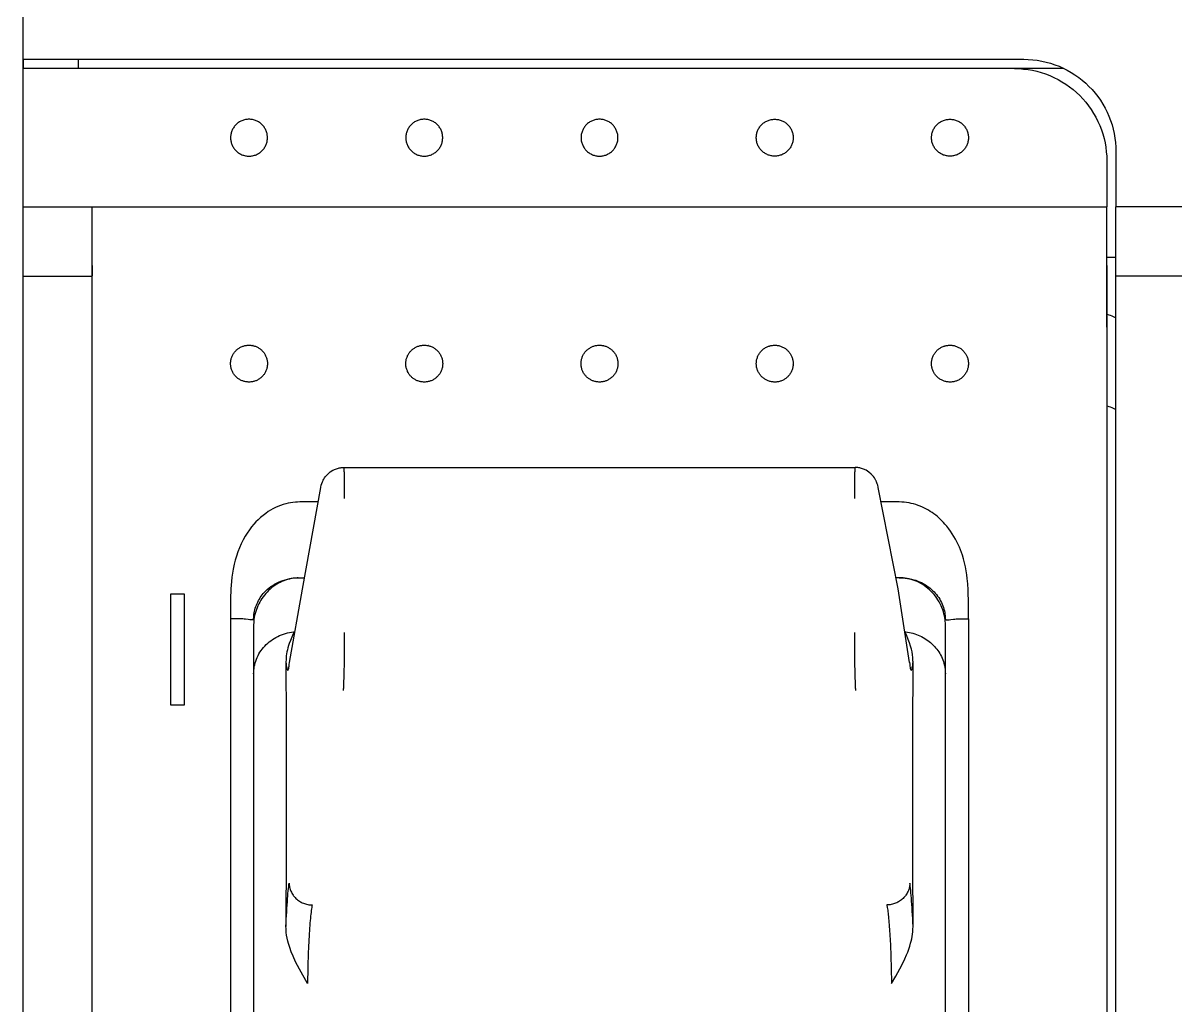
# Model space of a CAD drawing. Header units: millimetres. Extents: x 0 to 50, y 0 to 130.
# Drawn here: x 0 to 25, y 72.67 to 93.99 of the extents above; entities that cross this region are included whole.
import ezdxf

# ---------------------------------------------------------------- set-up
doc = ezdxf.new("R2010")
doc.units = ezdxf.units.MM

msp = doc.modelspace()

# ---------------------------------------------------------------- linework, layer by layer
at = {"color": 4, "linetype": 'CONTINUOUS', "true_color": 0x40d9ff}
for p, q in [((0, 33.6), (0, 107.024)), ((0, 93.2), (0, 107)), ((0, 93.2), (0, 93)), ((0.003, 93.2), (0, 93.2)), ((0.003, 93.2), (0.914, 93.2)), ((1.2, 93), (1.2, 93.2)), ((21.5, 93), (0, 93)), ((0, 90), (0, 93)), ((22.571, 93), (21.5, 93)), ((0, 90), (1.5, 90)), ((0, 88.5), (0, 90)), ((1.5, 90), (23.5, 90)), ((1.5, 88.731), (1.5, 90)), ((23.5, 88.731), (23.5, 90)), ((23.7, 88.5), (23.7, 90)), ((23.7, 88.9), (23.5, 88.9)), ((1.5, 88.504), (1.5, 88.731)), ((1.5, 88.461), (1.5, 88.504)), ((23.5, 88.731), (23.5, 87.39)), ((0, 88.5), (1.5, 88.5)), ((0, 41.5), (0, 88.5)), ((1.5, 41.539), (1.5, 88.461)), ((23.7, 49.65), (23.7, 88.5)), ((48.5, 88.5), (23.7, 88.5)), ((4.503, 86.555), (4.502, 86.56)), ((5.295, 86.536), (5.295, 86.539)), ((8.303, 86.555), (8.302, 86.56)), ((9.095, 86.536), (9.095, 86.539)), ((12.103, 86.555), (12.102, 86.56)), ((12.895, 86.536), (12.895, 86.539)), ((15.905, 86.538), (15.905, 86.54)), ((16.699, 86.569), (16.699, 86.573)), ((19.705, 86.538), (19.705, 86.54)), ((20.499, 86.569), (20.499, 86.573)), ((19, 81.957), (18.929, 81.957)), ((23.5, 78.391), (23.5, 51.609))]:
    msp.add_line(p, q, dxfattribs=at)
for points in [[(0.003, 93.2), (0.012, 93.2), (0.027, 93.2), (0.048, 93.2), (0.075, 93.2), (0.108, 93.2), (0.146, 93.2), (0.19, 93.2), (0.24, 93.2), (0.295, 93.2), (0.356, 93.2), (0.421, 93.2), (0.492, 93.2), (0.567, 93.2), (0.648, 93.2), (0.732, 93.2), (0.821, 93.2), (0.914, 93.2)], [(0.914, 93.2), (1.011, 93.2), (1.111, 93.2), (1.215, 93.2), (1.322, 93.2), (1.431, 93.2), (1.543, 93.2), (1.658, 93.2), (1.774, 93.2), (1.893, 93.2), (2.012, 93.2), (2.133, 93.2), (2.255, 93.2), (2.377, 93.2), (2.5, 93.2), (21.7, 93.2), (21.798, 93.198), (21.896, 93.19), (21.993, 93.178), (22.09, 93.162), (22.186, 93.14), (22.281, 93.114), (22.374, 93.083), (22.465, 93.048), (22.555, 93.008), (22.643, 92.964), (22.728, 92.915), (22.811, 92.863), (22.891, 92.806), (22.969, 92.746), (23.043, 92.682), (23.114, 92.614), (23.182, 92.543), (23.246, 92.469), (23.306, 92.391), (23.363, 92.311), (23.415, 92.228), (23.464, 92.143), (23.508, 92.055), (23.548, 91.965), (23.583, 91.874), (23.614, 91.781), (23.64, 91.686), (23.662, 91.59), (23.678, 91.493), (23.69, 91.396), (23.698, 91.298), (23.7, 91.2), (23.7, 90)], [(21.5, 93), (21.598, 92.998), (21.696, 92.99), (21.793, 92.978), (21.89, 92.962), (21.986, 92.94), (22.081, 92.914), (22.174, 92.883), (22.265, 92.848), (22.355, 92.808), (22.443, 92.764), (22.528, 92.715), (22.611, 92.663), (22.691, 92.606), (22.769, 92.546), (22.843, 92.482), (22.914, 92.414), (22.982, 92.343), (23.046, 92.269), (23.106, 92.191), (23.163, 92.111), (23.215, 92.028), (23.264, 91.943), (23.308, 91.855), (23.348, 91.765), (23.383, 91.674), (23.414, 91.581), (23.44, 91.486), (23.462, 91.39), (23.478, 91.293), (23.49, 91.196), (23.498, 91.098), (23.5, 91), (23.5, 90)], [(4.88, 91.1), (4.9, 91.1), (4.92, 91.1), (4.94, 91.102), (4.96, 91.104), (4.979, 91.108), (4.999, 91.112), (5.018, 91.118), (5.037, 91.124), (5.055, 91.131), (5.074, 91.14), (5.091, 91.149), (5.109, 91.159), (5.125, 91.17), (5.142, 91.181), (5.157, 91.194), (5.172, 91.207), (5.186, 91.221), (5.2, 91.235), (5.213, 91.251), (5.225, 91.267), (5.236, 91.283), (5.246, 91.3), (5.256, 91.318), (5.265, 91.335), (5.272, 91.354), (5.279, 91.373), (5.285, 91.392), (5.29, 91.411), (5.294, 91.431), (5.297, 91.45), (5.299, 91.47), (5.3, 91.49), (5.3, 91.51), (5.299, 91.53), (5.297, 91.55), (5.294, 91.569), (5.29, 91.589), (5.285, 91.608), (5.279, 91.627), (5.272, 91.646), (5.265, 91.665), (5.256, 91.682), (5.246, 91.7), (5.236, 91.717), (5.225, 91.733), (5.213, 91.749), (5.2, 91.765), (5.186, 91.779), (5.172, 91.793), (5.157, 91.806), (5.142, 91.819), (5.125, 91.83), (5.109, 91.841), (5.091, 91.851), (5.074, 91.86), (5.055, 91.869), (5.037, 91.876), (5.018, 91.882), (4.999, 91.888), (4.979, 91.892), (4.96, 91.896), (4.94, 91.898), (4.92, 91.9), (4.9, 91.9), (4.88, 91.9), (4.86, 91.898), (4.84, 91.896), (4.821, 91.892), (4.801, 91.888), (4.782, 91.882), (4.763, 91.876), (4.745, 91.869), (4.726, 91.86), (4.709, 91.851), (4.691, 91.841), (4.675, 91.83), (4.658, 91.819), (4.643, 91.806), (4.628, 91.793), (4.614, 91.779), (4.6, 91.765), (4.587, 91.749), (4.575, 91.733), (4.564, 91.717), (4.554, 91.7), (4.544, 91.682), (4.535, 91.665), (4.528, 91.646), (4.521, 91.627), (4.515, 91.608), (4.51, 91.589), (4.506, 91.569), (4.503, 91.55), (4.501, 91.53), (4.5, 91.51), (4.5, 91.49), (4.501, 91.47), (4.503, 91.45), (4.506, 91.431), (4.51, 91.411), (4.515, 91.392), (4.521, 91.373), (4.528, 91.354), (4.535, 91.335), (4.544, 91.318), (4.554, 91.3), (4.564, 91.283), (4.575, 91.267), (4.587, 91.251), (4.6, 91.235), (4.614, 91.221), (4.628, 91.207), (4.643, 91.194), (4.658, 91.181), (4.675, 91.17), (4.691, 91.159), (4.709, 91.149), (4.726, 91.14), (4.745, 91.131), (4.763, 91.124), (4.782, 91.118), (4.801, 91.112), (4.821, 91.108), (4.84, 91.104), (4.86, 91.102), (4.88, 91.1)], [(8.68, 91.1), (8.7, 91.1), (8.72, 91.1), (8.74, 91.102), (8.76, 91.104), (8.779, 91.108), (8.799, 91.112), (8.818, 91.118), (8.837, 91.124), (8.855, 91.131), (8.874, 91.14), (8.891, 91.149), (8.909, 91.159), (8.925, 91.17), (8.942, 91.181), (8.957, 91.194), (8.972, 91.207), (8.986, 91.221), (9, 91.235), (9.013, 91.251), (9.025, 91.267), (9.036, 91.283), (9.046, 91.3), (9.056, 91.318), (9.065, 91.335), (9.072, 91.354), (9.079, 91.373), (9.085, 91.392), (9.09, 91.411), (9.094, 91.431), (9.097, 91.45), (9.099, 91.47), (9.1, 91.49), (9.1, 91.51), (9.099, 91.53), (9.097, 91.55), (9.094, 91.569), (9.09, 91.589), (9.085, 91.608), (9.079, 91.627), (9.072, 91.646), (9.065, 91.665), (9.056, 91.682), (9.046, 91.7), (9.036, 91.717), (9.025, 91.733), (9.013, 91.749), (9, 91.765), (8.986, 91.779), (8.972, 91.793), (8.957, 91.806), (8.942, 91.819), (8.925, 91.83), (8.909, 91.841), (8.891, 91.851), (8.874, 91.86), (8.855, 91.869), (8.837, 91.876), (8.818, 91.882), (8.799, 91.888), (8.779, 91.892), (8.76, 91.896), (8.74, 91.898), (8.72, 91.9), (8.7, 91.9), (8.68, 91.9), (8.66, 91.898), (8.64, 91.896), (8.621, 91.892), (8.601, 91.888), (8.582, 91.882), (8.563, 91.876), (8.545, 91.869), (8.526, 91.86), (8.509, 91.851), (8.491, 91.841), (8.475, 91.83), (8.458, 91.819), (8.443, 91.806), (8.428, 91.793), (8.414, 91.779), (8.4, 91.765), (8.387, 91.749), (8.375, 91.733), (8.364, 91.717), (8.354, 91.7), (8.344, 91.682), (8.335, 91.665), (8.328, 91.646), (8.321, 91.627), (8.315, 91.608), (8.31, 91.589), (8.306, 91.569), (8.303, 91.55), (8.301, 91.53), (8.3, 91.51), (8.3, 91.49), (8.301, 91.47), (8.303, 91.45), (8.306, 91.431), (8.31, 91.411), (8.315, 91.392), (8.321, 91.373), (8.328, 91.354), (8.335, 91.335), (8.344, 91.318), (8.354, 91.3), (8.364, 91.283), (8.375, 91.267), (8.387, 91.251), (8.4, 91.235), (8.414, 91.221), (8.428, 91.207), (8.443, 91.194), (8.458, 91.181), (8.475, 91.17), (8.491, 91.159), (8.509, 91.149), (8.526, 91.14), (8.545, 91.131), (8.563, 91.124), (8.582, 91.118), (8.601, 91.112), (8.621, 91.108), (8.64, 91.104), (8.66, 91.102), (8.68, 91.1)], [(12.48, 91.1), (12.5, 91.1), (12.52, 91.1), (12.54, 91.102), (12.56, 91.104), (12.579, 91.108), (12.599, 91.112), (12.618, 91.118), (12.637, 91.124), (12.655, 91.131), (12.674, 91.14), (12.691, 91.149), (12.709, 91.159), (12.725, 91.17), (12.742, 91.181), (12.757, 91.194), (12.772, 91.207), (12.786, 91.221), (12.8, 91.235), (12.813, 91.251), (12.825, 91.267), (12.836, 91.283), (12.846, 91.3), (12.856, 91.318), (12.865, 91.335), (12.872, 91.354), (12.879, 91.373), (12.885, 91.392), (12.89, 91.411), (12.894, 91.431), (12.897, 91.45), (12.899, 91.47), (12.9, 91.49), (12.9, 91.51), (12.899, 91.53), (12.897, 91.55), (12.894, 91.569), (12.89, 91.589), (12.885, 91.608), (12.879, 91.627), (12.872, 91.646), (12.865, 91.665), (12.856, 91.682), (12.846, 91.7), (12.836, 91.717), (12.825, 91.733), (12.813, 91.749), (12.8, 91.765), (12.786, 91.779), (12.772, 91.793), (12.757, 91.806), (12.742, 91.819), (12.725, 91.83), (12.709, 91.841), (12.691, 91.851), (12.674, 91.86), (12.655, 91.869), (12.637, 91.876), (12.618, 91.882), (12.599, 91.888), (12.579, 91.892), (12.56, 91.896), (12.54, 91.898), (12.52, 91.9), (12.5, 91.9), (12.48, 91.9), (12.46, 91.898), (12.44, 91.896), (12.421, 91.892), (12.401, 91.888), (12.382, 91.882), (12.363, 91.876), (12.345, 91.869), (12.326, 91.86), (12.309, 91.851), (12.291, 91.841), (12.275, 91.83), (12.258, 91.819), (12.243, 91.806), (12.228, 91.793), (12.214, 91.779), (12.2, 91.765), (12.187, 91.749), (12.175, 91.733), (12.164, 91.717), (12.154, 91.7), (12.144, 91.682), (12.135, 91.665), (12.128, 91.646), (12.121, 91.627), (12.115, 91.608), (12.11, 91.589), (12.106, 91.569), (12.103, 91.55), (12.101, 91.53), (12.1, 91.51), (12.1, 91.49), (12.101, 91.47), (12.103, 91.45), (12.106, 91.431), (12.11, 91.411), (12.115, 91.392), (12.121, 91.373), (12.128, 91.354), (12.135, 91.335), (12.144, 91.318), (12.154, 91.3), (12.164, 91.283), (12.175, 91.267), (12.187, 91.251), (12.2, 91.235), (12.214, 91.221), (12.228, 91.207), (12.243, 91.194), (12.258, 91.181), (12.275, 91.17), (12.291, 91.159), (12.309, 91.149), (12.326, 91.14), (12.345, 91.131), (12.363, 91.124), (12.382, 91.118), (12.401, 91.112), (12.421, 91.108), (12.44, 91.104), (12.46, 91.102), (12.48, 91.1)], [(16.32, 91.1), (16.3, 91.1), (16.28, 91.1), (16.26, 91.102), (16.24, 91.104), (16.221, 91.108), (16.201, 91.112), (16.182, 91.118), (16.163, 91.124), (16.145, 91.131), (16.126, 91.14), (16.109, 91.149), (16.091, 91.159), (16.075, 91.17), (16.058, 91.181), (16.043, 91.194), (16.028, 91.207), (16.014, 91.221), (16, 91.235), (15.987, 91.251), (15.975, 91.267), (15.964, 91.283), (15.954, 91.3), (15.944, 91.318), (15.935, 91.335), (15.928, 91.354), (15.921, 91.373), (15.915, 91.392), (15.91, 91.411), (15.906, 91.431), (15.903, 91.45), (15.901, 91.47), (15.9, 91.49), (15.9, 91.51), (15.901, 91.53), (15.903, 91.55), (15.906, 91.569), (15.91, 91.589), (15.915, 91.608), (15.921, 91.627), (15.928, 91.646), (15.935, 91.665), (15.944, 91.682), (15.954, 91.7), (15.964, 91.717), (15.975, 91.733), (15.987, 91.749), (16, 91.765), (16.014, 91.779), (16.028, 91.793), (16.043, 91.806), (16.058, 91.819), (16.075, 91.83), (16.091, 91.841), (16.109, 91.851), (16.126, 91.86), (16.145, 91.869), (16.163, 91.876), (16.182, 91.882), (16.201, 91.888), (16.221, 91.892), (16.24, 91.896), (16.26, 91.898), (16.28, 91.9), (16.3, 91.9), (16.32, 91.9), (16.34, 91.898), (16.36, 91.896), (16.379, 91.892), (16.399, 91.888), (16.418, 91.882), (16.437, 91.876), (16.455, 91.869), (16.474, 91.86), (16.491, 91.851), (16.509, 91.841), (16.525, 91.83), (16.542, 91.819), (16.557, 91.806), (16.572, 91.793), (16.586, 91.779), (16.6, 91.765), (16.613, 91.749), (16.625, 91.733), (16.636, 91.717), (16.646, 91.7), (16.656, 91.682), (16.665, 91.665), (16.672, 91.646), (16.679, 91.627), (16.685, 91.608), (16.69, 91.589), (16.694, 91.569), (16.697, 91.55), (16.699, 91.53), (16.7, 91.51), (16.7, 91.49), (16.699, 91.47), (16.697, 91.45), (16.694, 91.431), (16.69, 91.411), (16.685, 91.392), (16.679, 91.373), (16.672, 91.354), (16.665, 91.335), (16.656, 91.318), (16.646, 91.3), (16.636, 91.283), (16.625, 91.267), (16.613, 91.251), (16.6, 91.235), (16.586, 91.221), (16.572, 91.207), (16.557, 91.194), (16.542, 91.181), (16.525, 91.17), (16.509, 91.159), (16.491, 91.149), (16.474, 91.14), (16.455, 91.131), (16.437, 91.124), (16.418, 91.118), (16.399, 91.112), (16.379, 91.108), (16.36, 91.104), (16.34, 91.102), (16.32, 91.1)], [(20.12, 91.1), (20.1, 91.1), (20.08, 91.1), (20.06, 91.102), (20.04, 91.104), (20.021, 91.108), (20.001, 91.112), (19.982, 91.118), (19.963, 91.124), (19.945, 91.131), (19.926, 91.14), (19.909, 91.149), (19.891, 91.159), (19.875, 91.17), (19.858, 91.181), (19.843, 91.194), (19.828, 91.207), (19.814, 91.221), (19.8, 91.235), (19.787, 91.251), (19.775, 91.267), (19.764, 91.283), (19.754, 91.3), (19.744, 91.318), (19.735, 91.335), (19.728, 91.354), (19.721, 91.373), (19.715, 91.392), (19.71, 91.411), (19.706, 91.431), (19.703, 91.45), (19.701, 91.47), (19.7, 91.49), (19.7, 91.51), (19.701, 91.53), (19.703, 91.55), (19.706, 91.569), (19.71, 91.589), (19.715, 91.608), (19.721, 91.627), (19.728, 91.646), (19.735, 91.665), (19.744, 91.682), (19.754, 91.7), (19.764, 91.717), (19.775, 91.733), (19.787, 91.749), (19.8, 91.765), (19.814, 91.779), (19.828, 91.793), (19.843, 91.806), (19.858, 91.819), (19.875, 91.83), (19.891, 91.841), (19.909, 91.851), (19.926, 91.86), (19.945, 91.869), (19.963, 91.876), (19.982, 91.882), (20.001, 91.888), (20.021, 91.892), (20.04, 91.896), (20.06, 91.898), (20.08, 91.9), (20.1, 91.9), (20.12, 91.9), (20.14, 91.898), (20.16, 91.896), (20.179, 91.892), (20.199, 91.888), (20.218, 91.882), (20.237, 91.876), (20.255, 91.869), (20.274, 91.86), (20.291, 91.851), (20.309, 91.841), (20.325, 91.83), (20.342, 91.819), (20.357, 91.806), (20.372, 91.793), (20.386, 91.779), (20.4, 91.765), (20.413, 91.749), (20.425, 91.733), (20.436, 91.717), (20.446, 91.7), (20.456, 91.682), (20.465, 91.665), (20.472, 91.646), (20.479, 91.627), (20.485, 91.608), (20.49, 91.589), (20.494, 91.569), (20.497, 91.55), (20.499, 91.53), (20.5, 91.51), (20.5, 91.49), (20.499, 91.47), (20.497, 91.45), (20.494, 91.431), (20.49, 91.411), (20.485, 91.392), (20.479, 91.373), (20.472, 91.354), (20.465, 91.335), (20.456, 91.318), (20.446, 91.3), (20.436, 91.283), (20.425, 91.267), (20.413, 91.251), (20.4, 91.235), (20.386, 91.221), (20.372, 91.207), (20.357, 91.194), (20.342, 91.181), (20.325, 91.17), (20.309, 91.159), (20.291, 91.149), (20.274, 91.14), (20.255, 91.131), (20.237, 91.124), (20.218, 91.118), (20.199, 91.112), (20.179, 91.108), (20.16, 91.104), (20.14, 91.102), (20.12, 91.1)], [(47.5, 90), (23.7, 90)], [(1.5, 88.731), (1.5, 88.715), (1.5, 88.695), (1.5, 88.671), (1.5, 88.645), (1.5, 88.614), (1.5, 88.581), (1.5, 88.544), (1.5, 88.504)], [(23.5, 87.39), (23.5, 87.464), (23.5, 87.537), (23.5, 87.61), (23.5, 87.681), (23.5, 87.752), (23.5, 87.822), (23.5, 87.89), (23.5, 87.956), (23.5, 88.021), (23.5, 88.084), (23.5, 88.145), (23.5, 88.204), (23.5, 88.261), (23.5, 88.315), (23.5, 88.366), (23.5, 88.415), (23.5, 88.461), (23.5, 88.504), (23.5, 88.544), (23.5, 88.581), (23.5, 88.614), (23.5, 88.645), (23.5, 88.671), (23.5, 88.695), (23.5, 88.715), (23.5, 88.731)], [(1.5, 42.684), (1.5, 51.609), (1.5, 60.536), (1.5, 69.464), (1.5, 78.391), (1.5, 87.316), (1.5, 87.39), (1.5, 87.464), (1.5, 87.537), (1.5, 87.61), (1.5, 87.681), (1.5, 87.752), (1.5, 87.822), (1.5, 87.89), (1.5, 87.956), (1.5, 88.021), (1.5, 88.084), (1.5, 88.145), (1.5, 88.204), (1.5, 88.261), (1.5, 88.315), (1.5, 88.366), (1.5, 88.415), (1.5, 88.461)], [(23.7, 87.589), (23.677, 87.601), (23.647, 87.615), (23.616, 87.628), (23.584, 87.641), (23.551, 87.653), (23.518, 87.664), (23.5, 87.67)], [(23.5, 87.39), (23.5, 87.316), (23.5, 78.391)], [(4.91, 86.2), (4.9, 86.2), (4.882, 86.201), (4.864, 86.202), (4.846, 86.204), (4.829, 86.207), (4.812, 86.21), (4.796, 86.214), (4.779, 86.219), (4.763, 86.224), (4.748, 86.23), (4.732, 86.237), (4.717, 86.245), (4.702, 86.253), (4.688, 86.261), (4.674, 86.271), (4.66, 86.281), (4.646, 86.291), (4.633, 86.302), (4.621, 86.314), (4.609, 86.326), (4.597, 86.339), (4.586, 86.352), (4.575, 86.366), (4.566, 86.381), (4.556, 86.396), (4.548, 86.411), (4.54, 86.427), (4.533, 86.443), (4.526, 86.459), (4.52, 86.475), (4.515, 86.492), (4.511, 86.509), (4.507, 86.526), (4.504, 86.543), (4.502, 86.56), (4.501, 86.577), (4.5, 86.594), (4.5, 86.611), (4.501, 86.628), (4.503, 86.645), (4.505, 86.662), (4.508, 86.678), (4.511, 86.695), (4.516, 86.711), (4.521, 86.727), (4.526, 86.743), (4.533, 86.759), (4.54, 86.774), (4.548, 86.789), (4.556, 86.804), (4.565, 86.819), (4.575, 86.833), (4.585, 86.846), (4.596, 86.86), (4.607, 86.872), (4.619, 86.885), (4.632, 86.896), (4.645, 86.908), (4.659, 86.918), (4.673, 86.929), (4.687, 86.939), (4.702, 86.947), (4.717, 86.955), (4.732, 86.963), (4.748, 86.97), (4.763, 86.976), (4.779, 86.981), (4.795, 86.986), (4.812, 86.99), (4.828, 86.994), (4.845, 86.996), (4.862, 86.998), (4.88, 86.999), (4.89, 87), (4.9, 87), (4.918, 86.999), (4.936, 86.998), (4.954, 86.996), (4.971, 86.994), (4.98, 86.992), (4.984, 86.991), (4.996, 86.988), (5.004, 86.986), (5.021, 86.981), (5.037, 86.976), (5.052, 86.97), (5.068, 86.963), (5.083, 86.955), (5.098, 86.947), (5.112, 86.939), (5.126, 86.929), (5.14, 86.919), (5.154, 86.909), (5.167, 86.898), (5.179, 86.886), (5.191, 86.874), (5.203, 86.861), (5.214, 86.848), (5.225, 86.834), (5.234, 86.819), (5.244, 86.804), (5.252, 86.789), (5.26, 86.773), (5.267, 86.757), (5.274, 86.741), (5.28, 86.725), (5.285, 86.708), (5.289, 86.691), (5.293, 86.674), (5.296, 86.657), (5.298, 86.64), (5.299, 86.623), (5.3, 86.606), (5.3, 86.589), (5.299, 86.572), (5.297, 86.555), (5.295, 86.538), (5.292, 86.522), (5.288, 86.505), (5.284, 86.489), (5.279, 86.473), (5.273, 86.457), (5.267, 86.441), (5.26, 86.426), (5.252, 86.411), (5.244, 86.396), (5.235, 86.381), (5.225, 86.367), (5.215, 86.354), (5.204, 86.34), (5.193, 86.328), (5.18, 86.315), (5.168, 86.304), (5.155, 86.292), (5.141, 86.282), (5.127, 86.271), (5.113, 86.262), (5.098, 86.253), (5.083, 86.245), (5.068, 86.237), (5.052, 86.23), (5.037, 86.224), (5.021, 86.219), (5.005, 86.214), (4.988, 86.21), (4.972, 86.207), (4.955, 86.204), (4.938, 86.202), (4.92, 86.201), (4.91, 86.2)], [(4.99, 86.99), (4.988, 86.99), (4.986, 86.99)], [(8.71, 86.2), (8.7, 86.2), (8.682, 86.201), (8.664, 86.202), (8.646, 86.204), (8.629, 86.207), (8.612, 86.21), (8.596, 86.214), (8.579, 86.219), (8.563, 86.224), (8.548, 86.23), (8.532, 86.237), (8.517, 86.245), (8.502, 86.253), (8.488, 86.261), (8.474, 86.271), (8.46, 86.281), (8.446, 86.291), (8.433, 86.302), (8.421, 86.314), (8.409, 86.326), (8.397, 86.339), (8.386, 86.352), (8.375, 86.366), (8.366, 86.381), (8.356, 86.396), (8.348, 86.411), (8.34, 86.427), (8.333, 86.443), (8.326, 86.459), (8.32, 86.475), (8.315, 86.492), (8.311, 86.509), (8.307, 86.526), (8.304, 86.543), (8.302, 86.56), (8.301, 86.577), (8.3, 86.594), (8.3, 86.611), (8.301, 86.628), (8.303, 86.645), (8.305, 86.662), (8.308, 86.678), (8.311, 86.695), (8.316, 86.711), (8.321, 86.727), (8.326, 86.743), (8.333, 86.759), (8.34, 86.774), (8.348, 86.789), (8.356, 86.804), (8.365, 86.819), (8.375, 86.833), (8.385, 86.846), (8.396, 86.86), (8.407, 86.872), (8.419, 86.885), (8.432, 86.896), (8.445, 86.908), (8.459, 86.918), (8.473, 86.929), (8.487, 86.939), (8.502, 86.947), (8.517, 86.955), (8.532, 86.963), (8.548, 86.97), (8.563, 86.976), (8.579, 86.981), (8.595, 86.986), (8.612, 86.99), (8.628, 86.994), (8.645, 86.996), (8.662, 86.998), (8.68, 86.999), (8.69, 87), (8.7, 87), (8.718, 86.999), (8.736, 86.998), (8.754, 86.996), (8.771, 86.994), (8.78, 86.992), (8.784, 86.991), (8.796, 86.988), (8.804, 86.986), (8.821, 86.981), (8.837, 86.976), (8.852, 86.97), (8.868, 86.963), (8.883, 86.955), (8.898, 86.947), (8.912, 86.939), (8.926, 86.929), (8.94, 86.919), (8.954, 86.909), (8.967, 86.898), (8.979, 86.886), (8.991, 86.874), (9.003, 86.861), (9.014, 86.848), (9.025, 86.834), (9.034, 86.819), (9.044, 86.804), (9.052, 86.789), (9.06, 86.773), (9.067, 86.757), (9.074, 86.741), (9.08, 86.725), (9.085, 86.708), (9.089, 86.691), (9.093, 86.674), (9.096, 86.657), (9.098, 86.64), (9.099, 86.623), (9.1, 86.606), (9.1, 86.589), (9.099, 86.572), (9.097, 86.555), (9.095, 86.538), (9.092, 86.522), (9.088, 86.505), (9.084, 86.489), (9.079, 86.473), (9.073, 86.457), (9.067, 86.441), (9.06, 86.426), (9.052, 86.411), (9.044, 86.396), (9.035, 86.381), (9.025, 86.367), (9.015, 86.354), (9.004, 86.34), (8.993, 86.328), (8.98, 86.315), (8.968, 86.304), (8.955, 86.292), (8.941, 86.282), (8.927, 86.271), (8.913, 86.262), (8.898, 86.253), (8.883, 86.245), (8.868, 86.237), (8.852, 86.23), (8.837, 86.224), (8.821, 86.219), (8.805, 86.214), (8.788, 86.21), (8.772, 86.207), (8.755, 86.204), (8.738, 86.202), (8.72, 86.201), (8.71, 86.2)], [(8.79, 86.99), (8.788, 86.99), (8.786, 86.99)], [(12.51, 86.2), (12.5, 86.2), (12.482, 86.201), (12.464, 86.202), (12.446, 86.204), (12.429, 86.207), (12.412, 86.21), (12.396, 86.214), (12.379, 86.219), (12.363, 86.224), (12.348, 86.23), (12.332, 86.237), (12.317, 86.245), (12.302, 86.253), (12.288, 86.261), (12.274, 86.271), (12.26, 86.281), (12.246, 86.291), (12.233, 86.302), (12.221, 86.314), (12.209, 86.326), (12.197, 86.339), (12.186, 86.352), (12.175, 86.366), (12.166, 86.381), (12.156, 86.396), (12.148, 86.411), (12.14, 86.427), (12.133, 86.443), (12.126, 86.459), (12.12, 86.475), (12.115, 86.492), (12.111, 86.509), (12.107, 86.526), (12.104, 86.543), (12.102, 86.56), (12.101, 86.577), (12.1, 86.594), (12.1, 86.611), (12.101, 86.628), (12.103, 86.645), (12.105, 86.662), (12.108, 86.678), (12.111, 86.695), (12.116, 86.711), (12.121, 86.727), (12.126, 86.743), (12.133, 86.759), (12.14, 86.774), (12.148, 86.789), (12.156, 86.804), (12.165, 86.819), (12.175, 86.833), (12.185, 86.846), (12.196, 86.86), (12.207, 86.872), (12.219, 86.885), (12.232, 86.896), (12.245, 86.908), (12.259, 86.918), (12.273, 86.929), (12.287, 86.939), (12.302, 86.947), (12.317, 86.955), (12.332, 86.963), (12.348, 86.97), (12.363, 86.976), (12.379, 86.981), (12.395, 86.986), (12.412, 86.99), (12.428, 86.994), (12.445, 86.996), (12.462, 86.998), (12.48, 86.999), (12.49, 87), (12.5, 87), (12.518, 86.999), (12.536, 86.998), (12.554, 86.996), (12.571, 86.994), (12.58, 86.992), (12.584, 86.991), (12.596, 86.988), (12.604, 86.986), (12.621, 86.981), (12.637, 86.976), (12.652, 86.97), (12.668, 86.963), (12.683, 86.955), (12.698, 86.947), (12.712, 86.939), (12.726, 86.929), (12.74, 86.919), (12.754, 86.909), (12.767, 86.898), (12.779, 86.886), (12.791, 86.874), (12.803, 86.861), (12.814, 86.848), (12.825, 86.834), (12.834, 86.819), (12.844, 86.804), (12.852, 86.789), (12.86, 86.773), (12.867, 86.757), (12.874, 86.741), (12.88, 86.725), (12.885, 86.708), (12.889, 86.691), (12.893, 86.674), (12.896, 86.657), (12.898, 86.64), (12.899, 86.623), (12.9, 86.606), (12.9, 86.589), (12.899, 86.572), (12.897, 86.555), (12.895, 86.538), (12.892, 86.522), (12.888, 86.505), (12.884, 86.489), (12.879, 86.473), (12.873, 86.457), (12.867, 86.441), (12.86, 86.426), (12.852, 86.411), (12.844, 86.396), (12.835, 86.381), (12.825, 86.367), (12.815, 86.354), (12.804, 86.34), (12.793, 86.328), (12.78, 86.315), (12.768, 86.304), (12.755, 86.292), (12.741, 86.282), (12.727, 86.271), (12.713, 86.262), (12.698, 86.253), (12.683, 86.245), (12.668, 86.237), (12.652, 86.23), (12.637, 86.224), (12.621, 86.219), (12.605, 86.214), (12.588, 86.21), (12.572, 86.207), (12.555, 86.204), (12.538, 86.202), (12.52, 86.201), (12.51, 86.2)], [(12.59, 86.99), (12.588, 86.99), (12.586, 86.99)], [(16.177, 86.98), (16.183, 86.982), (16.191, 86.985), (16.2, 86.987), (16.217, 86.991), (16.235, 86.995), (16.253, 86.997), (16.271, 86.999), (16.285, 86.999), (16.3, 87), (16.319, 86.999), (16.337, 86.998), (16.355, 86.996), (16.372, 86.994), (16.389, 86.99), (16.406, 86.986), (16.423, 86.981), (16.439, 86.975), (16.456, 86.968), (16.471, 86.961), (16.487, 86.953), (16.503, 86.944), (16.518, 86.935), (16.532, 86.925), (16.547, 86.914), (16.561, 86.903), (16.574, 86.891), (16.587, 86.878), (16.599, 86.865), (16.611, 86.852), (16.622, 86.838), (16.632, 86.823), (16.642, 86.808), (16.65, 86.793), (16.659, 86.778), (16.666, 86.762), (16.673, 86.745), (16.679, 86.729), (16.684, 86.712), (16.688, 86.695), (16.692, 86.678), (16.695, 86.661), (16.698, 86.644), (16.699, 86.626), (16.7, 86.608), (16.7, 86.591), (16.699, 86.573), (16.697, 86.555), (16.695, 86.538), (16.692, 86.52), (16.688, 86.503), (16.683, 86.485), (16.677, 86.468), (16.671, 86.451), (16.664, 86.434), (16.656, 86.418), (16.647, 86.402), (16.638, 86.386), (16.628, 86.371), (16.617, 86.357), (16.606, 86.343), (16.594, 86.329), (16.582, 86.316), (16.569, 86.304), (16.555, 86.292), (16.541, 86.281), (16.527, 86.271), (16.512, 86.261), (16.497, 86.252), (16.482, 86.244), (16.466, 86.236), (16.45, 86.229), (16.434, 86.223), (16.417, 86.218), (16.4, 86.213), (16.383, 86.209), (16.365, 86.206), (16.347, 86.203), (16.329, 86.201), (16.315, 86.201), (16.3, 86.2), (16.281, 86.201), (16.263, 86.202), (16.245, 86.204), (16.228, 86.207), (16.211, 86.21), (16.194, 86.214), (16.177, 86.219), (16.161, 86.225), (16.144, 86.232), (16.129, 86.239), (16.113, 86.247), (16.097, 86.256), (16.082, 86.265), (16.068, 86.275), (16.053, 86.286), (16.039, 86.297), (16.026, 86.309), (16.013, 86.322), (16.001, 86.335), (15.989, 86.348), (15.978, 86.362), (15.968, 86.377), (15.959, 86.392), (15.95, 86.407), (15.942, 86.423), (15.934, 86.438), (15.927, 86.455), (15.922, 86.471), (15.916, 86.488), (15.912, 86.505), (15.908, 86.522), (15.905, 86.539), (15.902, 86.556), (15.901, 86.574), (15.9, 86.592), (15.9, 86.609), (15.901, 86.627), (15.902, 86.645), (15.905, 86.662), (15.908, 86.68), (15.912, 86.697), (15.917, 86.715), (15.923, 86.732), (15.929, 86.749), (15.936, 86.766), (15.944, 86.782), (15.953, 86.798), (15.962, 86.814), (15.972, 86.829), (15.983, 86.843), (15.994, 86.857), (16.006, 86.871), (16.018, 86.884), (16.031, 86.896), (16.045, 86.908), (16.059, 86.919), (16.073, 86.929), (16.088, 86.939), (16.103, 86.948), (16.118, 86.956), (16.134, 86.964), (16.15, 86.971), (16.166, 86.977), (16.174, 86.98), (16.181, 86.982), (16.182, 86.982)], [(19.977, 86.98), (19.983, 86.982), (19.991, 86.985), (20, 86.987), (20.017, 86.991), (20.035, 86.995), (20.053, 86.997), (20.071, 86.999), (20.085, 86.999), (20.1, 87), (20.119, 86.999), (20.137, 86.998), (20.155, 86.996), (20.172, 86.994), (20.189, 86.99), (20.206, 86.986), (20.223, 86.981), (20.239, 86.975), (20.256, 86.968), (20.271, 86.961), (20.287, 86.953), (20.303, 86.944), (20.318, 86.935), (20.332, 86.925), (20.347, 86.914), (20.361, 86.903), (20.374, 86.891), (20.387, 86.878), (20.399, 86.865), (20.411, 86.852), (20.422, 86.838), (20.432, 86.823), (20.442, 86.808), (20.45, 86.793), (20.459, 86.778), (20.466, 86.762), (20.473, 86.745), (20.479, 86.729), (20.484, 86.712), (20.488, 86.695), (20.492, 86.678), (20.495, 86.661), (20.498, 86.644), (20.499, 86.626), (20.5, 86.608), (20.5, 86.591), (20.499, 86.573), (20.497, 86.555), (20.495, 86.538), (20.492, 86.52), (20.488, 86.503), (20.483, 86.485), (20.477, 86.468), (20.471, 86.451), (20.464, 86.434), (20.456, 86.418), (20.447, 86.402), (20.438, 86.386), (20.428, 86.371), (20.417, 86.357), (20.406, 86.343), (20.394, 86.329), (20.382, 86.316), (20.369, 86.304), (20.355, 86.292), (20.341, 86.281), (20.327, 86.271), (20.312, 86.261), (20.297, 86.252), (20.282, 86.244), (20.266, 86.236), (20.25, 86.229), (20.234, 86.223), (20.217, 86.218), (20.2, 86.213), (20.183, 86.209), (20.165, 86.206), (20.147, 86.203), (20.129, 86.201), (20.115, 86.201), (20.1, 86.2), (20.081, 86.201), (20.063, 86.202), (20.045, 86.204), (20.028, 86.207), (20.011, 86.21), (19.994, 86.214), (19.977, 86.219), (19.961, 86.225), (19.944, 86.232), (19.929, 86.239), (19.913, 86.247), (19.897, 86.256), (19.882, 86.265), (19.868, 86.275), (19.853, 86.286), (19.839, 86.297), (19.826, 86.309), (19.813, 86.322), (19.801, 86.335), (19.789, 86.348), (19.778, 86.362), (19.768, 86.377), (19.759, 86.392), (19.75, 86.407), (19.742, 86.423), (19.734, 86.438), (19.727, 86.455), (19.722, 86.471), (19.716, 86.488), (19.712, 86.505), (19.708, 86.522), (19.705, 86.539), (19.702, 86.556), (19.701, 86.574), (19.7, 86.592), (19.7, 86.609), (19.701, 86.627), (19.702, 86.645), (19.705, 86.662), (19.708, 86.68), (19.712, 86.697), (19.717, 86.715), (19.723, 86.732), (19.729, 86.749), (19.736, 86.766), (19.744, 86.782), (19.753, 86.798), (19.762, 86.814), (19.772, 86.829), (19.783, 86.843), (19.794, 86.857), (19.806, 86.871), (19.818, 86.884), (19.831, 86.896), (19.845, 86.908), (19.859, 86.919), (19.873, 86.929), (19.888, 86.939), (19.903, 86.948), (19.918, 86.956), (19.934, 86.964), (19.95, 86.971), (19.966, 86.977), (19.974, 86.98), (19.981, 86.982), (19.982, 86.982)], [(23.7, 85.601), (23.677, 85.613), (23.647, 85.627), (23.616, 85.641), (23.584, 85.654), (23.551, 85.666), (23.518, 85.677), (23.5, 85.682)], [(5.701, 80.13), (5.705, 80.091), (5.709, 80.057), (5.714, 80.027), (5.718, 80.003), (5.722, 79.983), (5.727, 79.968), (5.732, 79.957), (5.736, 79.952), (5.741, 79.951), (5.746, 79.955), (5.751, 79.964), (5.756, 79.977), (5.761, 79.995), (5.765, 80.015), (5.77, 80.038), (5.77, 80.062), (5.772, 80.085), (5.775, 80.108), (5.777, 80.118), (6.062, 81.707), (6.457, 83.914), (6.458, 83.921), (6.467, 83.961), (6.491, 84.034), (6.492, 84.036), (6.499, 84.052), (6.503, 84.061), (6.51, 84.075), (6.522, 84.097), (6.538, 84.123), (6.561, 84.154), (6.572, 84.168), (6.607, 84.206), (6.663, 84.253), (6.718, 84.287), (6.778, 84.315), (6.84, 84.334), (6.856, 84.338), (6.885, 84.343), (6.9, 84.345), (6.913, 84.346), (6.957, 84.348)], [(6.974, 83.673), (6.974, 83.714), (6.974, 83.755), (6.974, 83.795), (6.974, 83.835), (6.974, 83.874), (6.974, 83.912), (6.973, 83.949), (6.973, 83.985), (6.972, 84.019), (6.972, 84.052), (6.971, 84.083), (6.971, 84.113), (6.97, 84.141), (6.969, 84.168), (6.969, 84.193), (6.968, 84.217), (6.967, 84.238), (6.966, 84.258), (6.965, 84.276), (6.965, 84.291), (6.964, 84.306), (6.963, 84.318), (6.962, 84.328), (6.961, 84.336), (6.959, 84.342), (6.958, 84.346), (6.957, 84.348), (6.957, 84.348)], [(6.957, 84.348), (13.68, 84.348), (18.043, 84.348)], [(18.043, 84.348), (18.043, 84.348), (18.042, 84.346), (18.041, 84.342), (18.04, 84.336), (18.038, 84.328), (18.037, 84.318), (18.037, 84.307), (18.036, 84.293), (18.035, 84.277), (18.034, 84.259), (18.033, 84.24), (18.032, 84.218), (18.031, 84.195), (18.031, 84.17), (18.03, 84.143), (18.029, 84.115), (18.029, 84.085), (18.028, 84.054), (18.028, 84.021), (18.027, 83.987), (18.027, 83.952), (18.026, 83.915), (18.026, 83.877), (18.026, 83.838), (18.026, 83.798), (18.026, 83.757), (18.026, 83.716), (18.026, 83.673)], [(19.224, 80.118), (18.976, 81.714), (18.543, 83.914), (18.542, 83.921), (18.532, 83.966), (18.523, 83.996), (18.509, 84.034), (18.508, 84.036), (18.501, 84.051), (18.497, 84.061), (18.494, 84.067), (18.486, 84.083), (18.478, 84.097), (18.462, 84.123), (18.439, 84.154), (18.428, 84.168), (18.393, 84.206), (18.342, 84.249), (18.282, 84.287), (18.222, 84.315), (18.16, 84.334), (18.146, 84.337), (18.122, 84.342), (18.1, 84.345), (18.08, 84.346), (18.043, 84.348)], [(6.401, 83.6), (6, 83.6), (5.952, 83.599), (5.905, 83.596), (5.851, 83.59), (5.798, 83.582), (5.746, 83.572), (5.696, 83.56), (5.642, 83.544), (5.583, 83.524), (5.527, 83.502), (5.472, 83.477), (5.419, 83.45), (5.367, 83.421), (5.318, 83.39), (5.264, 83.353), (5.207, 83.31), (5.152, 83.264), (5.1, 83.216), (5.051, 83.167), (5.005, 83.116), (4.957, 83.058), (4.907, 82.993), (4.861, 82.925), (4.818, 82.856), (4.774, 82.779), (4.73, 82.692), (4.691, 82.604), (4.656, 82.516), (4.626, 82.427), (4.6, 82.337), (4.577, 82.248), (4.555, 82.144), (4.54, 82.055), (4.527, 81.967), (4.518, 81.878), (4.506, 81.716), (4.5, 81.495), (4.5, 81.068)], [(20.5, 81.068), (20.5, 81.382), (20.495, 81.697), (20.487, 81.824), (20.476, 81.937), (20.465, 82.022), (20.452, 82.108), (20.435, 82.194), (20.415, 82.28), (20.392, 82.366), (20.368, 82.444), (20.349, 82.502), (20.327, 82.56), (20.303, 82.619), (20.277, 82.677), (20.249, 82.735), (20.218, 82.793), (20.186, 82.851), (20.151, 82.908), (20.113, 82.964), (20.074, 83.019), (20.032, 83.073), (19.992, 83.119), (19.961, 83.153), (19.929, 83.187), (19.896, 83.22), (19.862, 83.252), (19.826, 83.283), (19.79, 83.313), (19.752, 83.342), (19.713, 83.369), (19.673, 83.396), (19.631, 83.422), (19.589, 83.446), (19.545, 83.468), (19.501, 83.49), (19.455, 83.509), (19.408, 83.527), (19.36, 83.544), (19.312, 83.558), (19.262, 83.57), (19.212, 83.581), (19.16, 83.589), (19.108, 83.595), (19.054, 83.599), (19, 83.6), (18.605, 83.6)], [(5.007, 81.048), (5, 81.073), (5.001, 81.092), (5.003, 81.126), (5.007, 81.16), (5.012, 81.195), (5.019, 81.229), (5.027, 81.263), (5.036, 81.297), (5.048, 81.331), (5.06, 81.365), (5.074, 81.398), (5.09, 81.43), (5.106, 81.463), (5.125, 81.494), (5.144, 81.525), (5.165, 81.555), (5.187, 81.585), (5.21, 81.613), (5.237, 81.644), (5.269, 81.677), (5.303, 81.708), (5.339, 81.738), (5.376, 81.766), (5.415, 81.792), (5.456, 81.817), (5.498, 81.84), (5.542, 81.862), (5.588, 81.881), (5.635, 81.898), (5.683, 81.913), (5.733, 81.926), (5.784, 81.937), (5.836, 81.946), (5.89, 81.952), (5.944, 81.955), (6, 81.957), (6.106, 81.957)], [(5.963, 81.956), (5.941, 81.955), (5.899, 81.951), (5.858, 81.946), (5.816, 81.938), (5.775, 81.929), (5.734, 81.918), (5.694, 81.906), (5.654, 81.891), (5.614, 81.875), (5.575, 81.856), (5.537, 81.836), (5.5, 81.814), (5.463, 81.79), (5.427, 81.764), (5.391, 81.737), (5.357, 81.708), (5.324, 81.677), (5.292, 81.645), (5.262, 81.612), (5.233, 81.577), (5.205, 81.541), (5.179, 81.505), (5.155, 81.467), (5.133, 81.428), (5.112, 81.389), (5.092, 81.348), (5.075, 81.307), (5.059, 81.265), (5.045, 81.223), (5.033, 81.18), (5.022, 81.136), (5.014, 81.093), (5.007, 81.048)], [(19, 81.957), (19.04, 81.956), (19.08, 81.954), (19.129, 81.95), (19.177, 81.944), (19.224, 81.936), (19.269, 81.926), (19.314, 81.914), (19.358, 81.901), (19.4, 81.886), (19.441, 81.869), (19.481, 81.851), (19.52, 81.831), (19.557, 81.81), (19.593, 81.787), (19.628, 81.763), (19.662, 81.737), (19.694, 81.71), (19.724, 81.682), (19.754, 81.653), (19.781, 81.623), (19.808, 81.592), (19.832, 81.559), (19.855, 81.526), (19.877, 81.492), (19.896, 81.457), (19.915, 81.422), (19.931, 81.386), (19.946, 81.35), (19.958, 81.313), (19.97, 81.277), (19.979, 81.239), (19.987, 81.202), (19.992, 81.165), (19.997, 81.128), (19.999, 81.091), (19.995, 81.052)], [(19.995, 81.052), (19.987, 81.09), (19.979, 81.129), (19.969, 81.174), (19.956, 81.219), (19.942, 81.264), (19.925, 81.308), (19.906, 81.351), (19.886, 81.394), (19.863, 81.436), (19.839, 81.476), (19.813, 81.516), (19.785, 81.554), (19.755, 81.592), (19.724, 81.627), (19.691, 81.662), (19.657, 81.695), (19.622, 81.726), (19.585, 81.756), (19.547, 81.783), (19.509, 81.809), (19.469, 81.832), (19.429, 81.854), (19.388, 81.873), (19.346, 81.891), (19.304, 81.906), (19.261, 81.92), (19.218, 81.931), (19.175, 81.94), (19.131, 81.947), (19.087, 81.953), (19.044, 81.956), (19, 81.957)], [(3.2, 79.2), (3.5, 79.2), (3.5, 81.6), (3.2, 81.6), (3.2, 79.2)], [(5.007, 81.048), (4.993, 81.049), (4.981, 81.047), (4.967, 81.045), (4.954, 81.044), (4.938, 81.044), (4.916, 81.045), (4.885, 81.049), (4.823, 81.059), (4.794, 81.062), (4.766, 81.064), (4.673, 81.064), (4.566, 81.068), (4.533, 81.069), (4.5, 81.068)], [(4.5, 81.068), (4.5, 73.45), (4.5, 65.83), (4.5, 58.211)], [(5.007, 81.048), (5.004, 81.039), (5.003, 81.028), (5.001, 80.977), (5, 80.946), (5, 80.926), (5, 73.381), (5, 65.835), (5, 58.29), (5, 58.267), (5.001, 58.237), (5.002, 58.219), (5.004, 58.199)], [(19.995, 81.052), (20.007, 81.049), (20.019, 81.047), (20.033, 81.045), (20.046, 81.044), (20.062, 81.044), (20.084, 81.045), (20.115, 81.049), (20.177, 81.059), (20.206, 81.062), (20.234, 81.064), (20.327, 81.064), (20.434, 81.068), (20.467, 81.069), (20.5, 81.068)], [(19.996, 58.199), (19.998, 58.227), (19.999, 58.252), (20, 58.273), (20, 58.29), (20, 65.835), (20, 73.381), (20, 80.926), (20, 80.951), (19.996, 81.035), (19.996, 81.044), (19.995, 81.052)], [(20.5, 81.068), (20.5, 73.45), (20.5, 65.83), (20.5, 58.211)], [(5, 79.873), (5.001, 79.909), (5.003, 79.945), (5.008, 79.987), (5.014, 80.029), (5.023, 80.07), (5.034, 80.11), (5.046, 80.151), (5.061, 80.19), (5.077, 80.229), (5.096, 80.267), (5.116, 80.305), (5.138, 80.341), (5.162, 80.377), (5.188, 80.411), (5.215, 80.444), (5.243, 80.476), (5.274, 80.507), (5.305, 80.536), (5.338, 80.565), (5.373, 80.591), (5.409, 80.617), (5.446, 80.64), (5.484, 80.663), (5.523, 80.683), (5.564, 80.702), (5.605, 80.72), (5.647, 80.735), (5.69, 80.749), (5.733, 80.761), (5.777, 80.771), (5.821, 80.779), (5.865, 80.786), (5.897, 80.789)], [(5.88, 80.787), (5.857, 80.741), (5.825, 80.668), (5.796, 80.597), (5.773, 80.533), (5.758, 80.487), (5.745, 80.44), (5.733, 80.394), (5.723, 80.349), (5.715, 80.304), (5.709, 80.26), (5.705, 80.216), (5.702, 80.173), (5.701, 80.13)], [(6.949, 79.513), (6.95, 79.529), (6.951, 79.547), (6.953, 79.568), (6.954, 79.591), (6.955, 79.615), (6.956, 79.641), (6.957, 79.669), (6.958, 79.698), (6.959, 79.729), (6.96, 79.761), (6.962, 79.795), (6.963, 79.83), (6.964, 79.866), (6.964, 79.903), (6.965, 79.942), (6.966, 79.982), (6.967, 80.022), (6.968, 80.064), (6.969, 80.106), (6.969, 80.149), (6.97, 80.192), (6.971, 80.236), (6.971, 80.281), (6.972, 80.326), (6.972, 80.371), (6.973, 80.416), (6.973, 80.461), (6.974, 80.506), (6.974, 80.552), (6.974, 80.596), (6.974, 80.641), (6.974, 80.685), (6.974, 80.729), (6.974, 80.772)], [(18.026, 80.772), (18.026, 80.731), (18.026, 80.689), (18.026, 80.644), (18.026, 80.6), (18.026, 80.555), (18.026, 80.51), (18.027, 80.465), (18.027, 80.419), (18.028, 80.374), (18.028, 80.329), (18.029, 80.284), (18.029, 80.24), (18.03, 80.196), (18.031, 80.152), (18.031, 80.109), (18.032, 80.067), (18.033, 80.025), (18.034, 79.985), (18.035, 79.945), (18.035, 79.906), (18.036, 79.869), (18.037, 79.832), (18.038, 79.797), (18.039, 79.764), (18.041, 79.731), (18.042, 79.7), (18.043, 79.671), (18.044, 79.643), (18.045, 79.617), (18.046, 79.593), (18.047, 79.57), (18.048, 79.549), (18.05, 79.53), (18.051, 79.513)], [(19.299, 80.13), (19.298, 80.155), (19.298, 80.179), (19.294, 80.228), (19.288, 80.284), (19.277, 80.347), (19.263, 80.411), (19.245, 80.476), (19.224, 80.542), (19.196, 80.618), (19.154, 80.716), (19.12, 80.787)], [(19.12, 80.787), (19.14, 80.785), (19.18, 80.779), (19.22, 80.772), (19.259, 80.763), (19.298, 80.753), (19.336, 80.741), (19.374, 80.728), (19.412, 80.713), (19.448, 80.697), (19.484, 80.679), (19.519, 80.661), (19.554, 80.641), (19.587, 80.62), (19.619, 80.597), (19.65, 80.574), (19.68, 80.549), (19.709, 80.523), (19.737, 80.496), (19.764, 80.468), (19.789, 80.439), (19.814, 80.41), (19.836, 80.379), (19.858, 80.347), (19.878, 80.315), (19.897, 80.282), (19.914, 80.248), (19.93, 80.213), (19.944, 80.178), (19.957, 80.142), (19.969, 80.102), (19.98, 80.057), (19.989, 80.011), (19.995, 79.965), (19.999, 79.919), (20, 79.873)], [(5.701, 80.13), (5.707, 78.844), (5.709, 77.536), (5.707, 75.975), (5.701, 74.393)], [(5.776, 80.112), (5.775, 80.109), (5.775, 80.108)], [(19.224, 80.118), (19.225, 80.108), (19.228, 80.085), (19.23, 80.062), (19.23, 80.038), (19.235, 80.013), (19.24, 79.991), (19.245, 79.975), (19.25, 79.962), (19.255, 79.954), (19.26, 79.951), (19.265, 79.953), (19.269, 79.959), (19.274, 79.97), (19.279, 79.986), (19.283, 80.007), (19.287, 80.032), (19.291, 80.063), (19.295, 80.094), (19.299, 80.13)], [(19.224, 80.118), (19.225, 80.112), (19.226, 80.109), (19.227, 80.108), (19.228, 80.103)], [(19.299, 74.393), (19.293, 75.742), (19.291, 77.076), (19.293, 78.619), (19.299, 80.13)], [(23.5, 78.391), (23.5, 69.464), (23.5, 60.536), (23.5, 51.609)], [(5.701, 74.393), (5.705, 74.473), (5.709, 74.55), (5.713, 74.632), (5.717, 74.71), (5.721, 74.786), (5.726, 74.859), (5.731, 74.928), (5.735, 74.993), (5.74, 75.055), (5.745, 75.112), (5.75, 75.165), (5.755, 75.214), (5.76, 75.258), (5.765, 75.299), (5.77, 75.335), (5.77, 75.312), (5.772, 75.289), (5.775, 75.267), (5.78, 75.244), (5.785, 75.222), (5.792, 75.199), (5.799, 75.177), (5.808, 75.156), (5.818, 75.135), (5.829, 75.114), (5.841, 75.094), (5.854, 75.075), (5.868, 75.056), (5.883, 75.037), (5.9, 75.02), (5.916, 75.003), (5.934, 74.987), (5.953, 74.971), (5.972, 74.957), (5.992, 74.943), (6.013, 74.931), (6.034, 74.919), (6.056, 74.908), (6.078, 74.899), (6.101, 74.89), (6.124, 74.883), (6.148, 74.876), (6.172, 74.871), (6.196, 74.866), (6.22, 74.863), (6.245, 74.861), (6.269, 74.86), (6.264, 74.834), (6.26, 74.805), (6.255, 74.773), (6.25, 74.738), (6.245, 74.7), (6.241, 74.659), (6.236, 74.615), (6.231, 74.569), (6.227, 74.52), (6.222, 74.468), (6.218, 74.414), (6.214, 74.358), (6.21, 74.3), (6.206, 74.239), (6.202, 74.177), (6.198, 74.113), (6.195, 74.048), (6.192, 73.981), (6.189, 73.913), (6.186, 73.845), (6.183, 73.776), (6.181, 73.706), (6.178, 73.637), (6.176, 73.567), (6.175, 73.498), (6.173, 73.43), (6.172, 73.362), (6.171, 73.296), (6.17, 73.231), (6.169, 73.194), (6.169, 73.157), (5.991, 73.467), (5.91, 73.626), (5.854, 73.747), (5.816, 73.841), (5.782, 73.935), (5.755, 74.024), (5.741, 74.078), (5.727, 74.142), (5.716, 74.206), (5.708, 74.263), (5.704, 74.312), (5.702, 74.353), (5.701, 74.393)], [(19.299, 74.393), (19.295, 74.481), (19.291, 74.565), (19.286, 74.646), (19.282, 74.725), (19.278, 74.8), (19.273, 74.872), (19.268, 74.94), (19.264, 75.005), (19.259, 75.066), (19.254, 75.122), (19.249, 75.174), (19.244, 75.222), (19.239, 75.266), (19.235, 75.302), (19.23, 75.335), (19.23, 75.312), (19.228, 75.289), (19.225, 75.267), (19.22, 75.244), (19.215, 75.222), (19.208, 75.199), (19.201, 75.177), (19.192, 75.156), (19.182, 75.135), (19.171, 75.114), (19.159, 75.094), (19.146, 75.075), (19.132, 75.056), (19.116, 75.037), (19.1, 75.02), (19.084, 75.003), (19.066, 74.987), (19.047, 74.971), (19.028, 74.957), (19.008, 74.943), (18.987, 74.931), (18.966, 74.919), (18.944, 74.908), (18.922, 74.899), (18.899, 74.89), (18.876, 74.883), (18.852, 74.876), (18.828, 74.871), (18.804, 74.866), (18.78, 74.863), (18.755, 74.861), (18.731, 74.86), (18.734, 74.845), (18.736, 74.829), (18.741, 74.804), (18.745, 74.777), (18.749, 74.747), (18.753, 74.715), (18.757, 74.681), (18.761, 74.645), (18.765, 74.607), (18.769, 74.567), (18.773, 74.525), (18.776, 74.481), (18.78, 74.436), (18.784, 74.388), (18.787, 74.339), (18.791, 74.289), (18.794, 74.237), (18.798, 74.183), (18.801, 74.128), (18.804, 74.073), (18.807, 74.016), (18.809, 73.958), (18.812, 73.9), (18.814, 73.841), (18.817, 73.782), (18.819, 73.722), (18.821, 73.655), (18.823, 73.582), (18.825, 73.508), (18.827, 73.436), (18.828, 73.364), (18.829, 73.294), (18.83, 73.225), (18.831, 73.157), (18.924, 73.316), (19.014, 73.477), (19.078, 73.6), (19.122, 73.694), (19.159, 73.777), (19.184, 73.84), (19.208, 73.905), (19.229, 73.97), (19.247, 74.031), (19.259, 74.077), (19.27, 74.125), (19.279, 74.175), (19.287, 74.226), (19.293, 74.28), (19.297, 74.336), (19.299, 74.393)]]:
    msp.add_lwpolyline(points, dxfattribs=at)

doc.saveas('drawing.dxf')
